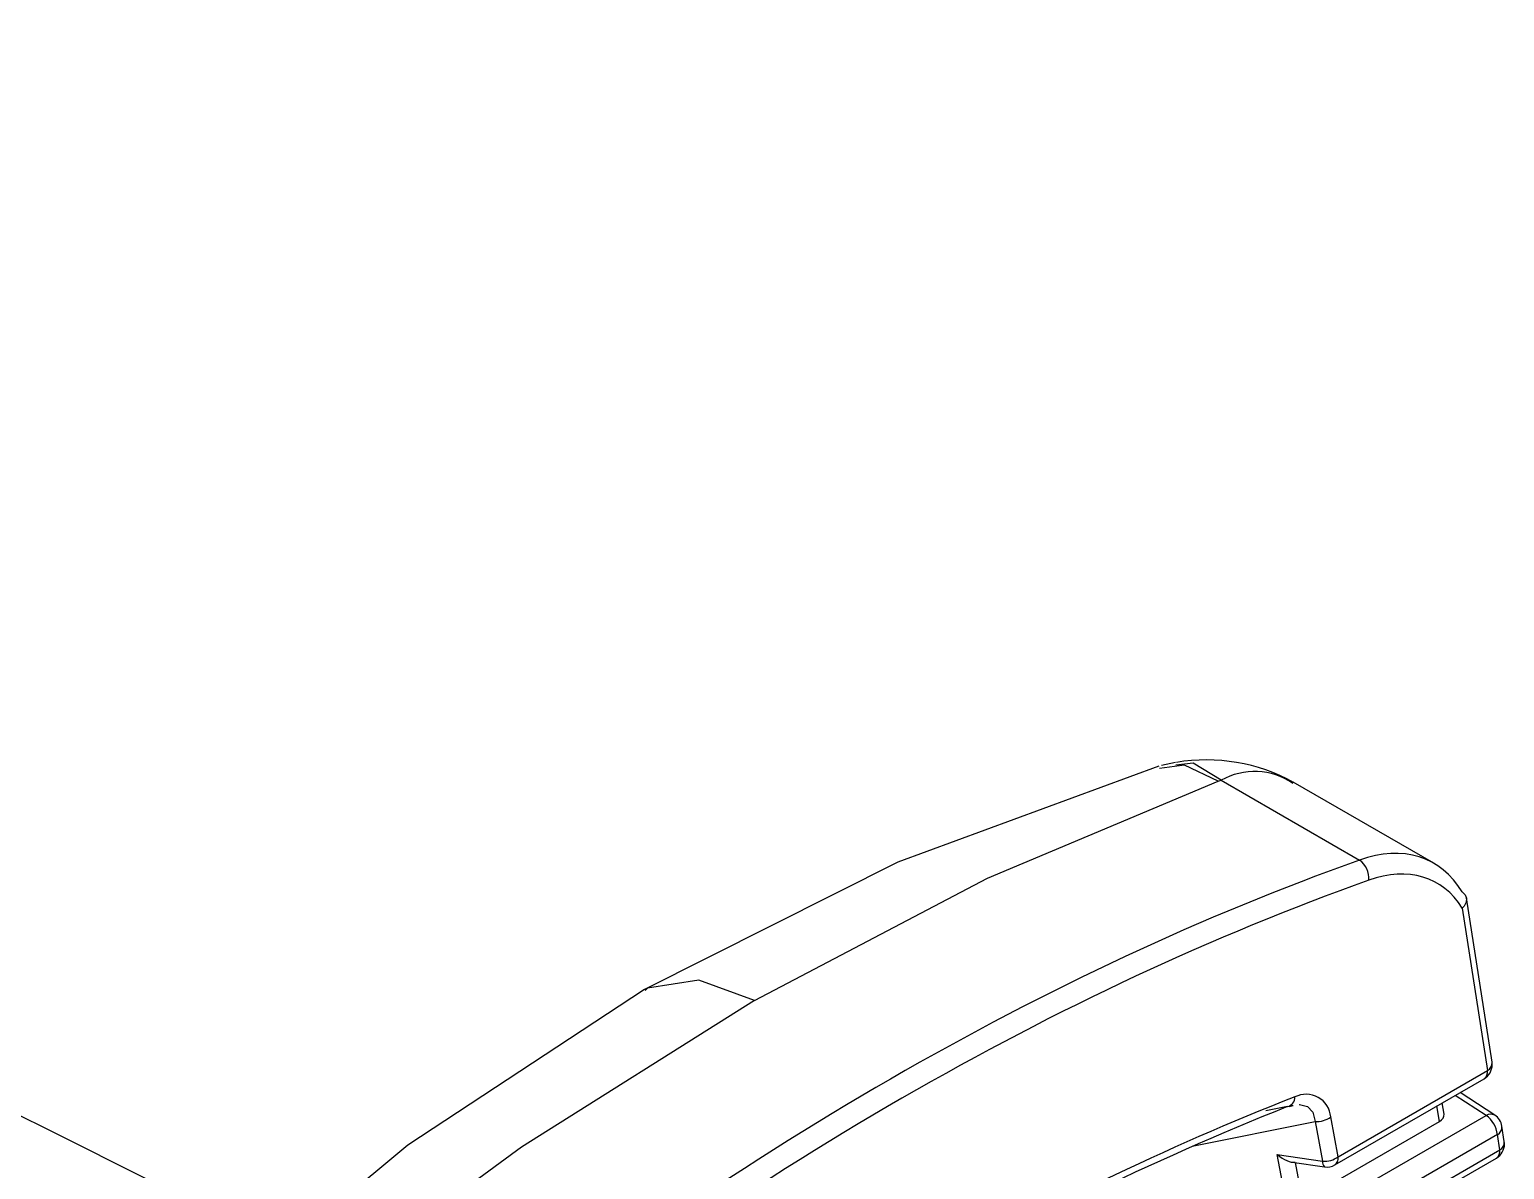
# Model space of a CAD drawing. Extents: x 6 to 134, y 1 to 99.
# Drawn here: x 18.491 to 19.4, y 84.281 to 84.984 of the extents above; entities that cross this region are included whole.
import ezdxf

# ---------------------------------------------------------------- set-up
doc = ezdxf.new("R2010")
doc.units = 0
doc.header["$MEASUREMENT"] = 0
doc.layers.add('OBJECT', color=7, linetype='CONTINUOUS')

msp = doc.modelspace()

# ---------------------------------------------------------------- linework, layer by layer
at = {"layer": 'OBJECT'}
for p, q in [((19.19744, 84.53199), (19.18881, 84.53014)), ((19.22375, 84.52039), (19.22547, 84.52102)), ((19.22547, 84.52102), (19.31072, 84.4718)), ((19.35651, 84.46985), (19.26985, 84.51988)), ((19.37418, 84.45204), (19.37394, 84.45217)), ((19.37407, 84.44223), (19.38959, 84.34202)), ((19.39241, 84.3472), (19.37673, 84.44844)), ((19.29763, 84.28894), (19.38959, 84.34202)), ((19.29557, 84.28393), (19.38752, 84.33701)), ((19.36285, 84.31524), (19.36178, 84.32215)), ((19.3887, 84.31432), (19.36968, 84.32671)), ((19.39409, 84.31457), (19.37274, 84.32847)), ((19.26644, 84.31987), (19.25295, 84.31716)), ((19.26737, 84.31991), (19.26985, 84.32071)), ((19.26823, 84.32019), (19.26985, 84.32048)), ((19.29763, 84.28894), (19.29302, 84.31345)), ((19.29793, 84.26192), (19.3887, 84.31432)), ((19.35995, 84.31061), (19.35846, 84.32023)), ((19.20759, 84.29536), (19.28342, 84.31068)), ((19.28042, 84.2647), (19.35995, 84.31061)), ((19.28342, 84.31068), (19.28803, 84.28618)), ((19.39998, 84.2983), (19.39852, 84.30772)), ((19.3957, 84.30255), (19.30493, 84.25015)), ((19.39716, 84.29312), (19.3957, 84.30255)), ((19.26006, 84.29028), (19.28803, 84.28618)), ((19.2673, 84.25183), (19.26006, 84.29028)), ((19.26918, 84.28562), (19.28912, 84.28269)), ((19.27112, 84.28534), (19.2758, 84.26044)), ((19.30461, 84.23587), (19.3951, 84.28811)), ((19.30667, 84.24089), (19.39716, 84.29312))]:
    msp.add_line(p, q, dxfattribs=at)
at = {"layer": 'OBJECT', "flags": 128}
for points in [[(19.22547, 84.52102), (19.20819, 84.53148), (19.19766, 84.53032)], [(19.18714, 84.52969), (19.0262, 84.47048), (18.87014, 84.39195)], [(19.22375, 84.52039), (19.20281, 84.53042), (19.18742, 84.52825)], [(18.93789, 84.38526), (19.08141, 84.46062), (19.22375, 84.52039)], [(19.37418, 84.45204), (19.37596, 84.45039), (19.37676, 84.44825), (19.37648, 84.44584), (19.37514, 84.4434), (19.37421, 84.44237), (19.37407, 84.44223)], [(18.93789, 84.38526), (18.90367, 84.39772), (18.87196, 84.39295), (18.87052, 84.39142)], [(18.87014, 84.39195), (18.72421, 84.29613), (18.59299, 84.18669)], [(18.93789, 84.38526), (18.79438, 84.29492), (18.65203, 84.19034)], [(19.27353, 84.32115), (19.27387, 84.32121), (19.27866, 84.31986), (19.28194, 84.31632), (19.28342, 84.31068)]]:
    msp.add_lwpolyline(points, dxfattribs=at)
at = {"layer": 'OBJECT'}
for centre, radius, start, end in [((3.73091, 54.74673), 33.04434, 63.164908, 68.285469), ((19.21626, 84.42207), 0.11152, 61.12811, 99.47419), ((19.24608, 84.48432), 0.04209, 55.77777, 119.31096), ((19.30309, 84.46069), 0.01347, 354.43313, 55.5207), ((19.38252, 84.34567), 0.01, 299.99731, 0), ((19.38449, 84.34119), 0.00516, 305.97898, 9.32259), ((19.38688, 84.34686), 0.00554, 299.24319, 3.57172), ((19.38252, 84.34567), 0.01, 0, 8.80187), ((19.26514, 84.32552), 0.0058, 282.91217, 2.81255), ((19.27789, 84.31232), 0.01517, 4.26574, 117.26926), ((19.9712, 82.55609), 1.89937, 111.7802, 128.21442), ((19.28434, 84.32554), 0.01489, 266.45389, 305.67943), ((19.39161, 84.30983), 0.00535, 62.38085, 122.96196), ((19.38025, 84.30133), 0.0155, 4.50462, 56.95205), ((19.38864, 84.30619), 0.01, 8.80187, 56.93993), ((19.39285, 84.30746), 0.00568, 300.14458, 2.67964), ((19.3901, 84.29677), 0.01, 299.99731, 0), ((19.39431, 84.29803), 0.00568, 300.14225, 2.67954), ((19.3901, 84.29677), 0.01, 0, 8.80187), ((19.29185, 84.28546), 0.00389, 169.39663, 225.36871), ((19.28895, 84.30102), 0.01488, 266.43992, 305.69274), ((19.29254, 84.2881), 0.00516, 305.97898, 9.32259), ((19.39206, 84.29229), 0.00517, 306.02164, 9.27993), ((19.29057, 84.29259), 0.01, 261.64883, 299.99731)]:
    msp.add_arc(centre, radius, start, end, dxfattribs=at)
for centre, major_axis, ratio, start_param, end_param in [((19.29942, 84.36425), (0.05539, 0.10653), 0.604579, 5.923485, 6.860106), ((19.1054, 82.45135), (1.03077, 2.00185), 0.606843, 0.574391, 0.937899), ((19.30649, 84.3606), (0.05037, 0.09788), 0.60697, 5.935899, 6.857432), ((19.11246, 82.4477), (1.02574, 1.9932), 0.60697, 0.574247, 0.937755), ((19.11493, 82.39225), (0.99276, 1.93123), 0.606953, 0.600984, 0.910013), ((19.35281, 84.31474), (0.01008, -0.00003), 0.578066, 5.500531, 6.374197), ((19.2626, 84.29669), (0.01054, -0.01013), 0.443807, 4.891715, 5.946127)]:
    msp.add_ellipse(centre, major_axis=major_axis, ratio=ratio, start_param=start_param, end_param=end_param, dxfattribs=at)

doc.saveas('drawing.dxf')
